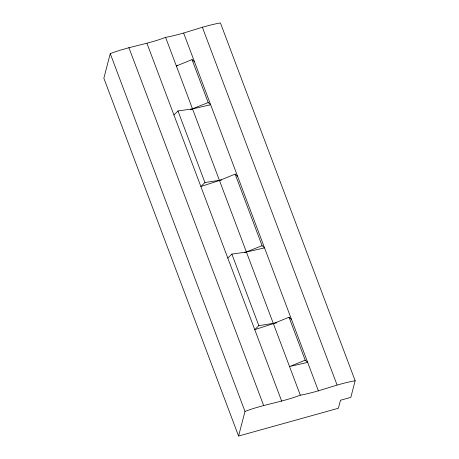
<?xml version="1.0" encoding="UTF-8"?>
<svg xmlns="http://www.w3.org/2000/svg" width="459" height="459" viewBox="0 0 459 459"><rect width="100%" height="100%" fill="white"/><g stroke="black" fill="none" stroke-linecap="round" stroke-linejoin="round"><path stroke-width="0.69" d="M110.258 53.628L103.849 78.237L238.577 436.05L338.403 408.252L340.486 400.248L350.831 397.368L355.151 380.763L220.423 22.95C201.702 26.157 184.294 34.115 165.584 37.351C147.563 44.311 128.262 46.64 110.258 53.628L244.986 411.442L238.577 436.05M173.927 114.962L177.989 110.963L192.528 108.915L210.647 104.738L208.197 102.552L192.028 59.613L176.359 65.976L177.753 65.654M221.565 179.997L204.932 182.527L200.87 186.526L219.477 180.479L235.14 174.11L237.596 176.302M227.819 258.09L231.881 254.085L246.42 252.043L264.539 247.866L262.089 245.674L235.14 174.11M276.852 322.803L258.824 325.649L254.762 329.654L273.369 323.606L289.032 317.238L291.488 319.43M208.197 102.552L190.537 109.563M262.089 245.674L244.429 252.691M305.201 360.177L289.537 366.54L307.65 362.363L305.201 360.177L289.032 317.238M244.986 411.442C262.996 404.454 282.296 402.13 300.312 395.17C319.028 391.929 336.436 383.976 355.151 380.763M192.028 59.613L194.478 61.799M202.31 27.104L337.044 384.917M183.698 33.174L318.431 390.993M165.584 37.351L300.312 395.17M177.989 110.963L204.932 182.527M231.881 254.085L258.824 325.649M146.978 43.398L281.711 401.218M128.87 47.552L263.598 405.372"/></g></svg>
